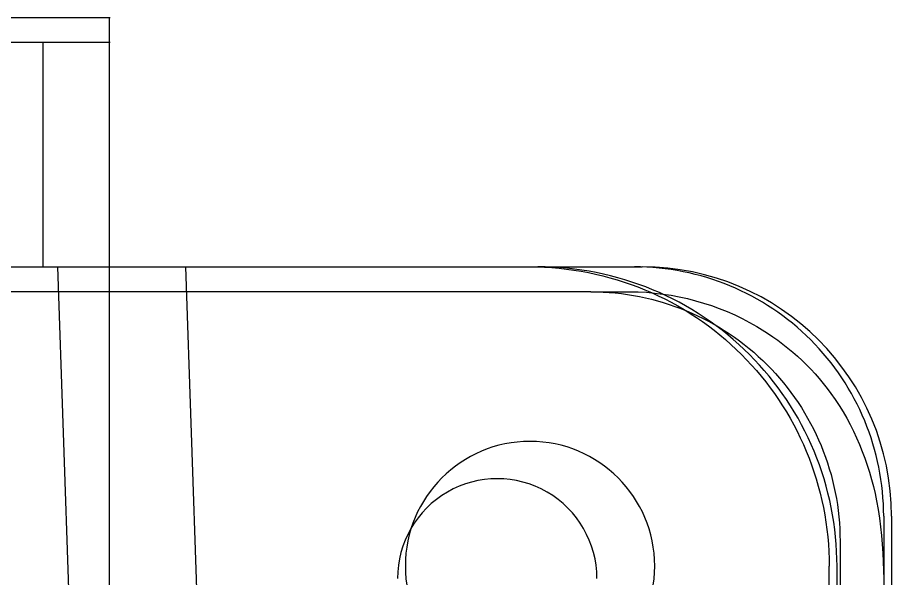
# Model space of a CAD drawing. Extents: x 59521 to 184406, y -1257 to 56672.
# Drawn here: x 73975.96 to 74011.01, y 10377.66 to 10400.16 of the extents above; entities that cross this region are included whole.
import ezdxf

# ---------------------------------------------------------------- set-up
doc = ezdxf.new("R2010")
doc.units = 0
doc.header["$MEASUREMENT"] = 0
doc.layers.get('0').update_dxf_attribs({"linetype": 'CONTINUOUS'})

# ---------------------------------------------------------------- blocks, each defined once
blk = doc.blocks.new('hu88')
at = {"color": 87, "linetype": 'Continuous'}
for p, q in [((-184.673, -1067.553), (-184.673, -937.553)), ((-153.31, -1087.553), (-153.31, -1027.553)), ((-184.359, -1067.553), (-184.359, -1032.564)), ((-182.61, -1066.553), (-182.61, -1049.053)), ((-157.314, -1050.558), (-156.372, -1077.553)), ((-152.188, -1050.384), (-151.24, -1077.553)), ((-182.488, -1058.553), (-182.488, -1065.553)), ((-182.174, -1058.553), (-182.174, -1065.553)), ((-172.621, -1076.553), (-174.182, -1076.553)), ((-172.621, -1076.553), (-65.208, -1076.553)), ((-38.723, -1077.553), (-174.677, -1077.553)), ((-150.663, -1077.553), (-150.663, -1086.553)), ((-153.342, -1086.553), (-57.018, -1086.553)), ((-153.31, -1087.553), (-153.342, -1087.553)), ((-57.157, -1087.553), (-153.31, -1087.553))]:
    blk.add_line(p, q, dxfattribs=at)
for centre, radius, start, end in [((-170.177, -1065.553), 5, 90.0178, 269.9822), ((-170.18, -1065.553), 5, 270.0178, 89.9822), ((-168.864, -1065.054), 3.999, 179.9826, 0.0174), ((-174.675, -1067.554), 9.998, 179.9904, 269.9893), ((-174.361, -1067.554), 9.998, 179.9897, 269.9901)]:
    blk.add_arc(centre, radius, start, end, dxfattribs=at)
for points, knots in [([(-174.182, -1076.553), (-175.942, -1076.553), (-179.099, -1075.686), (-182.646, -1072.491), (-184.5, -1067.901), (-184.366, -1064.428), (-184.366, -1062.553)], [0, 0, 0, 0, 0.269624, 0.473856, 0.712825, 1, 1, 1, 1]), ([(-182.488, -1065.553), (-182.488, -1067.118), (-181.862, -1070.274), (-179.193, -1074.256), (-175.212, -1076.926), (-172.057, -1077.553), (-170.492, -1077.553)], [0, 0, 0, 0, 0.250806, 0.500056, 0.749273, 1, 1, 1, 1]), ([(-170.178, -1077.553), (-171.743, -1077.553), (-174.898, -1076.926), (-178.879, -1074.256), (-181.548, -1070.274), (-182.174, -1067.118), (-182.174, -1065.553)], [0, 0, 0, 0, 0.250727, 0.499944, 0.749194, 1, 1, 1, 1]), ([(-172.621, -1076.553), (-173.922, -1076.553), (-176.549, -1076.031), (-179.868, -1073.806), (-182.09, -1070.484), (-182.61, -1067.855), (-182.61, -1066.553)], [0, 0, 0, 0, 0.25015, 0.499833, 0.749614, 1, 1, 1, 1])]:
    blk.add_open_spline(points, degree=3, knots=knots, dxfattribs=at)

msp = doc.modelspace()

# ---------------------------------------------------------------- block references
at = {"rotation": 180}
msp.add_blockref('hu88', (73826.333, 9312.606), dxfattribs=at)

doc.saveas('drawing.dxf')
